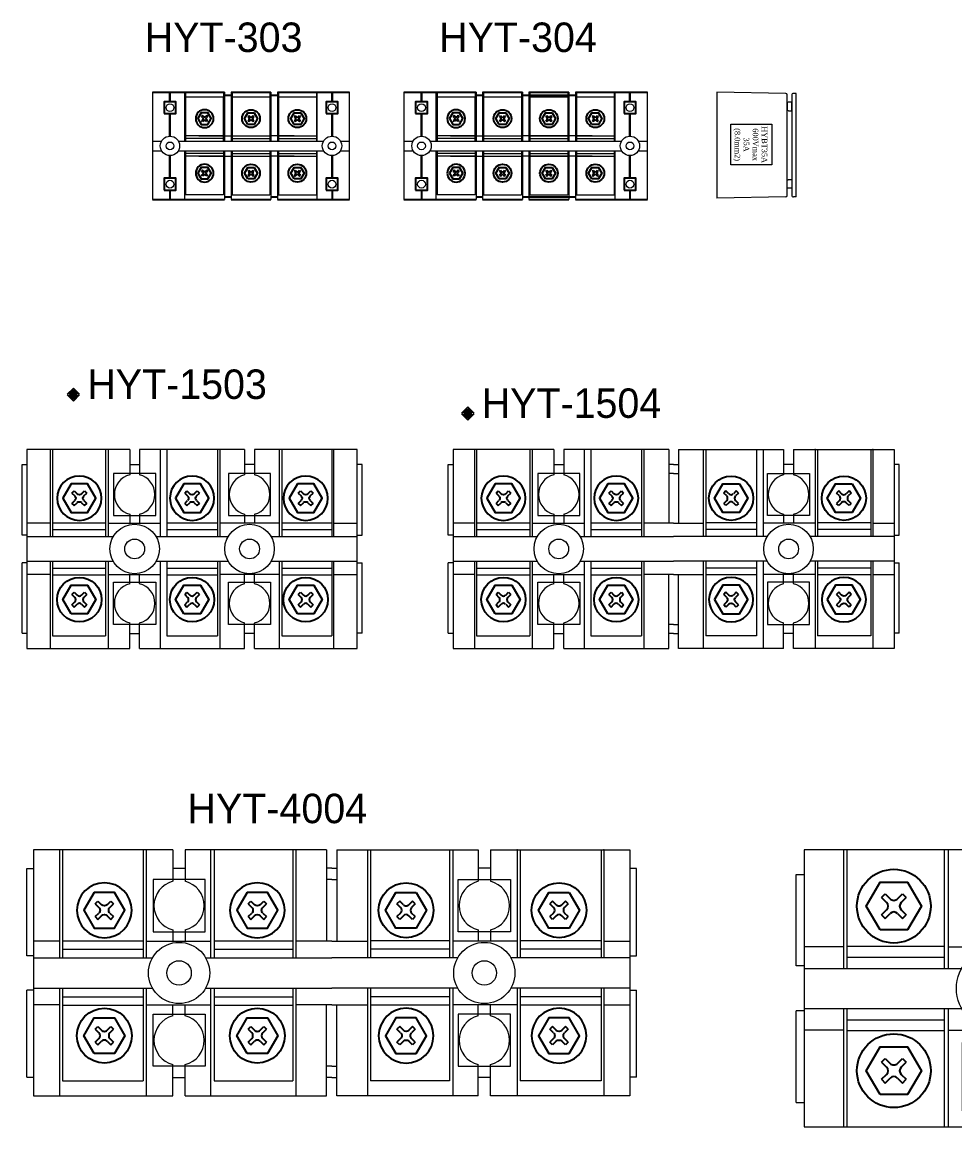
# Model space of a CAD drawing. Header units: millimetres. Extents: x 22 to 1346, y 56 to 432.
# Drawn here: x 652.2 to 968.8, y 56.3 to 431.4 of the extents above; entities that cross this region are included whole.
import ezdxf

# ---------------------------------------------------------------- set-up
doc = ezdxf.new("R2010")
doc.units = ezdxf.units.MM
doc.layers.add('3', color=3, linetype='Continuous')
doc.layers.add('hw_VTP', color=7, linetype='Continuous', lineweight=13)
doc.styles.add('ARIAL', font='arial.ttf')
doc.styles.add('RO', font='txt')

# ---------------------------------------------------------------- blocks, each defined once
blk = doc.blocks.new('1')
at = {"layer": '3'}
for p, q in [((-1.53, 1.07), (-1.07, 1.53)), ((-1.07, 1.53), (-0.46, 0.92)), ((0.46, 0.92), (1.07, 1.53)), ((1.07, 1.53), (1.53, 1.07)), ((-1.53, 1.07), (-0.92, 0.46)), ((0.92, 0.46), (1.53, 1.07)), ((-1.53, -1.07), (-0.92, -0.46)), ((-1.53, -1.07), (-1.07, -1.53)), ((-1.07, -1.53), (-0.46, -0.92)), ((0.46, -0.92), (1.07, -1.53)), ((0.92, -0.46), (1.53, -1.07)), ((1.07, -1.53), (1.53, -1.07))]:
    blk.add_line(p, q, dxfattribs=at)
blk.add_lwpolyline([(-1.71, -2.97), (-3.43, 0), (-1.71, 2.97), (1.71, 2.97), (3.43, 0), (1.71, -2.97)], close=True, dxfattribs=at)
blk.add_circle((0, 0), 4.59, dxfattribs=at)
for centre, start, end in [((-1.37, 0), 315, 45), ((0, 1.37), 225, 315), ((1.37, 0), 135, 225), ((0, -1.37), 45, 135)]:
    blk.add_arc(centre, 0.648, start, end, dxfattribs=at)
blk = doc.blocks.new('CD_3P-150A')
at = {"layer": 'hw_VTP', "linetype": 'Continuous'}
for p, q in [((-36.57, 33.75), (-36.57, -33.75)), ((-1.68, 33.75), (-36.57, 33.75)), ((-28.64, 33.75), (-28.64, 4.2)), ((-27.88, 33.75), (-27.88, 4.2)), ((-9.84, 33.75), (-9.84, 4.2)), ((-9, 33.75), (-9, 4.2)), ((-1.68, 33.75), (-1.68, 25.15)), ((1.68, 33.75), (1.68, 25.15)), ((37.32, 33.75), (1.68, 33.75)), ((8.64, 33.75), (8.64, 4.2)), ((10.91, 33.75), (10.91, 4.2)), ((28.09, 33.75), (28.09, 4.2)), ((28.93, 33.75), (28.93, 4.2)), ((37.32, 33.75), (37.32, 25.15)), ((75.57, 33.75), (40.68, 33.75)), ((40.68, 33.75), (40.68, 25.15)), ((49.07, 33.75), (49.07, 4.2)), ((49.91, 33.75), (49.91, 4.2)), ((66.88, 33.75), (66.88, 4.2)), ((67.64, 4.2), (67.64, 33.75)), ((75.57, -33.75), (75.57, 33.75)), ((-38.2, 4.7), (-38.2, 28.63)), ((-38.2, 28.63), (-36.57, 28.63)), ((-1.68, 28.71), (1.68, 28.71)), ((40.68, 28.71), (37.32, 28.71)), ((77.2, 28.63), (75.57, 28.63)), ((77.2, 4.7), (77.2, 28.63)), ((1.68, 25.61), (-1.68, 25.61)), ((40.68, 25.61), (37.32, 25.61)), ((-1.68, 11.79), (-1.68, 8.73)), ((1.68, 11.79), (1.68, 8.73)), ((37.32, 11.79), (37.32, 8.73)), ((40.68, 11.79), (40.68, 8.73)), ((-28.64, 8.73), (-36.57, 8.73)), ((-27.88, 8.82), (-9.84, 8.82)), ((-9, 8.73), (8.64, 8.73)), ((10.91, 8.82), (28.09, 8.82)), ((49.07, 8.73), (28.93, 8.73)), ((49.91, 8.82), (66.88, 8.82)), ((67.64, 8.73), (75.57, 8.73)), ((-36.57, 4.7), (-38.2, 4.7)), ((-36.57, 4.2), (-7.27, 4.2)), ((-27.88, 6.55), (-9.84, 6.55)), ((7.27, 4.2), (31.73, 4.2)), ((10.91, 6.55), (28.09, 6.55)), ((46.27, 4.2), (75.57, 4.2)), ((49.91, 6.55), (66.88, 6.55)), ((75.57, 4.7), (77.2, 4.7)), ((-38.2, -28.63), (-38.2, -4.7)), ((-36.57, -4.7), (-38.2, -4.7)), ((-36.57, -4.2), (-7.27, -4.2)), ((-28.64, -4.2), (-28.64, -33.75)), ((-27.88, -4.2), (-27.88, -29.55)), ((-27.88, -6.55), (-9.84, -6.55)), ((-9.84, -4.2), (-9.84, -29.55)), ((-9, -4.2), (-9, -33.75)), ((7.27, -4.2), (31.73, -4.2)), ((8.64, -4.2), (8.64, -33.75)), ((10.91, -4.2), (10.91, -29.55)), ((10.91, -6.55), (28.09, -6.55)), ((28.09, -4.2), (28.09, -29.55)), ((28.93, -4.2), (28.93, -33.75)), ((46.27, -4.2), (75.57, -4.2)), ((49.07, -4.2), (49.07, -33.75)), ((49.91, -4.2), (49.91, -29.55)), ((49.91, -6.55), (66.88, -6.55)), ((66.88, -4.2), (66.88, -29.55)), ((67.64, -33.75), (67.64, -4.2)), ((75.57, -4.7), (77.2, -4.7)), ((77.2, -28.63), (77.2, -4.7)), ((-28.64, -8.73), (-36.57, -8.73)), ((-27.88, -8.82), (-9.84, -8.82)), ((-9, -8.73), (8.64, -8.73)), ((-1.68, -11.79), (-1.68, -8.73)), ((1.68, -11.79), (1.68, -8.73)), ((10.91, -8.82), (28.09, -8.82)), ((49.07, -8.73), (28.93, -8.73)), ((37.32, -11.79), (37.32, -8.73)), ((40.68, -11.79), (40.68, -8.73)), ((49.91, -8.82), (66.88, -8.82)), ((67.64, -8.73), (75.57, -8.73)), ((-1.68, -33.75), (-1.68, -25.15)), ((1.68, -25.61), (-1.68, -25.61)), ((1.68, -33.75), (1.68, -25.15)), ((37.32, -33.75), (37.32, -25.15)), ((40.68, -25.61), (37.32, -25.61)), ((40.68, -33.75), (40.68, -25.15)), ((-38.2, -28.63), (-36.57, -28.63)), ((-27.88, -29.55), (-9.84, -29.55)), ((-1.68, -28.71), (1.68, -28.71)), ((10.91, -29.55), (28.09, -29.55)), ((40.68, -28.71), (37.32, -28.71)), ((49.91, -29.55), (66.88, -29.55)), ((77.2, -28.63), (75.57, -28.63)), ((-36.57, -33.75), (-1.68, -33.75)), ((1.68, -33.75), (37.32, -33.75)), ((40.68, -33.75), (75.57, -33.75))]:
    blk.add_line(p, q, dxfattribs=at)
for points in [[(-1.68, 25.61), (-7.14, 25.61), (-7.14, 11.33), (7.14, 11.33), (7.14, 25.61), (1.68, 25.61)], [(37.32, 25.61), (31.86, 25.61), (31.86, 11.33), (46.14, 11.33), (46.14, 25.61), (40.68, 25.61)], [(-1.68, -25.61), (-7.14, -25.61), (-7.14, -11.33), (7.14, -11.33), (7.14, -25.61), (1.68, -25.61)], [(37.32, -25.61), (31.86, -25.61), (31.86, -11.33), (46.14, -11.33), (46.14, -25.61), (40.68, -25.61)]]:
    blk.add_lwpolyline(points, dxfattribs=at)
for centre, radius in [((0, 0), 8.4), ((39, 0), 8.4), ((0, 0), 3.36), ((39, 0), 3.36)]:
    blk.add_circle(centre, radius, dxfattribs=at)
for centre, start, end in [((0, 18.47), 104.117, 255.883), ((0, 18.47), 284.117, 75.883), ((39, 18.47), 104.117, 255.883), ((39, 18.47), 284.117, 75.883), ((0, -18.47), 104.117, 255.883), ((0, -18.47), 284.117, 75.883), ((39, -18.47), 104.117, 255.883), ((39, -18.47), 284.117, 75.883)]:
    blk.add_arc(centre, 6.88, start, end, dxfattribs=at)
at = {"layer": 'hw_VTP', "color": 0, "linetype": 'ByBlock'}
for p in [(-28.64, 33.75), (-9, 33.75), (49.07, 33.75), (67.64, 33.75)]:
    blk.add_point(p, dxfattribs=at)
at = {"layer": 'hw_VTP', "xscale": -1.640236686390461, "yscale": 1.640236686390494, "zscale": 1.640236686390459, "rotation": 180}
for p in [(-18.77, 17.21), (19.5, 17.21), (58.05, 17.21)]:
    blk.add_blockref('1', p, dxfattribs=at)
at = {"layer": 'hw_VTP', "xscale": 1.640236686390461, "yscale": 1.640236686390461, "zscale": 1.640236686390461}
for p in [(-18.77, -17.21), (19.5, -17.21), (58.05, -17.21)]:
    blk.add_blockref('1', p, dxfattribs=at)
blk = doc.blocks.new('CD_4P-150A')
at = {"layer": 'hw_VTP', "linetype": 'Continuous'}
for p, q in [((-35.82, 33.75), (-35.82, -33.75)), ((-1.68, 33.75), (-35.82, 33.75)), ((-28.64, 33.75), (-28.64, 4.2)), ((-27.88, 33.75), (-27.88, 4.2)), ((-9.84, 33.75), (-9.84, 4.2)), ((-9, 33.75), (-9, 4.2)), ((-1.68, 33.75), (-1.68, 25.15)), ((37.32, 33.75), (1.68, 33.75)), ((1.68, 33.75), (1.68, 25.15)), ((8.64, 33.75), (8.64, 4.2)), ((10.91, 33.75), (10.91, 4.2)), ((28.09, 33.75), (28.09, 4.2)), ((28.93, 33.75), (28.93, 4.2)), ((37.32, 33.75), (37.32, 25.15)), ((40.68, 33.75), (76.32, 33.75)), ((40.68, 33.75), (40.68, 25.15)), ((49.07, 33.75), (49.07, 4.2)), ((49.91, 33.75), (49.91, 4.2)), ((67.09, 33.75), (67.09, 4.2)), ((69.36, 33.75), (69.36, 4.2)), ((76.32, 33.75), (76.32, 25.15)), ((79.68, 33.75), (113.82, 33.75)), ((79.68, 33.75), (79.68, 25.15)), ((87, 33.75), (87, 4.2)), ((87.84, 33.75), (87.84, 4.2)), ((105.88, 33.75), (105.88, 4.2)), ((106.64, 33.75), (106.64, 4.2)), ((113.82, 33.75), (113.82, -33.75)), ((-37.5, 28.63), (-35.82, 28.63)), ((-37.5, 4.7), (-37.5, 28.63)), ((-1.68, 28.71), (1.68, 28.71)), ((39, 28.71), (37.32, 28.71)), ((39, 28.71), (40.68, 28.71)), ((79.68, 28.71), (76.32, 28.71)), ((115.5, 28.63), (113.82, 28.63)), ((115.5, 4.7), (115.5, 28.63)), ((1.68, 25.61), (-1.68, 25.61)), ((39, 25.61), (37.32, 25.61)), ((37.32, 25.15), (37.32, 8.73)), ((39, 25.61), (40.68, 25.61)), ((40.68, 25.15), (40.68, 8.73)), ((76.32, 25.61), (79.68, 25.61)), ((-1.68, 11.79), (-1.68, 8.73)), ((1.68, 11.79), (1.68, 8.73)), ((76.32, 11.79), (76.32, 8.73)), ((79.68, 11.79), (79.68, 8.73)), ((-28.64, 8.73), (-35.82, 8.73)), ((-27.88, 8.82), (-9.84, 8.82)), ((-9, 8.73), (8.64, 8.73)), ((10.91, 8.82), (28.09, 8.82)), ((39, 8.73), (28.93, 8.73)), ((39, 8.73), (49.07, 8.73)), ((67.09, 8.82), (49.91, 8.82)), ((87, 8.73), (69.36, 8.73)), ((105.88, 8.82), (87.84, 8.82)), ((106.64, 8.73), (113.82, 8.73)), ((-35.82, 4.7), (-37.5, 4.7)), ((-35.82, 4.2), (-7.27, 4.2)), ((-27.88, 6.55), (-9.84, 6.55)), ((7.27, 4.2), (39, 4.2)), ((10.91, 6.55), (28.09, 6.55)), ((70.73, 4.2), (39, 4.2)), ((67.09, 6.55), (49.91, 6.55)), ((113.82, 4.2), (85.27, 4.2)), ((105.88, 6.55), (87.84, 6.55)), ((113.82, 4.7), (115.5, 4.7)), ((-37.5, -28.63), (-37.5, -4.7)), ((-35.82, -4.7), (-37.5, -4.7)), ((-35.82, -4.2), (-7.27, -4.2)), ((-28.64, -4.2), (-28.64, -33.75)), ((-27.88, -4.2), (-27.88, -29.55)), ((-27.88, -6.55), (-9.84, -6.55)), ((-9.84, -4.2), (-9.84, -29.55)), ((-9, -4.2), (-9, -33.75)), ((7.27, -4.2), (39, -4.2)), ((8.64, -4.2), (8.64, -33.75)), ((10.91, -4.2), (10.91, -29.55)), ((10.91, -6.55), (28.09, -6.55)), ((28.09, -4.2), (28.09, -29.55)), ((28.93, -4.2), (28.93, -33.75)), ((70.73, -4.2), (39, -4.2)), ((49.07, -4.2), (49.07, -33.75)), ((49.91, -4.2), (49.91, -29.55)), ((67.09, -6.55), (49.91, -6.55)), ((67.09, -4.2), (67.09, -29.55)), ((69.36, -4.2), (69.36, -33.75)), ((113.82, -4.2), (85.27, -4.2)), ((87, -4.2), (87, -33.75)), ((87.84, -4.2), (87.84, -29.55)), ((105.88, -6.55), (87.84, -6.55)), ((105.88, -4.2), (105.88, -29.55)), ((106.64, -4.2), (106.64, -33.75)), ((113.82, -4.7), (115.5, -4.7)), ((115.5, -28.63), (115.5, -4.7)), ((-28.64, -8.73), (-35.82, -8.73)), ((-27.88, -8.82), (-9.84, -8.82)), ((-9, -8.73), (8.64, -8.73)), ((-1.68, -11.79), (-1.68, -8.73)), ((1.68, -11.79), (1.68, -8.73)), ((10.91, -8.82), (28.09, -8.82)), ((39, -8.73), (28.93, -8.73)), ((37.32, -25.15), (37.32, -8.73)), ((39, -8.73), (49.07, -8.73)), ((40.68, -25.15), (40.68, -8.73)), ((67.09, -8.82), (49.91, -8.82)), ((87, -8.73), (69.36, -8.73)), ((76.32, -11.79), (76.32, -8.73)), ((79.68, -11.79), (79.68, -8.73)), ((105.88, -8.82), (87.84, -8.82)), ((106.64, -8.73), (113.82, -8.73)), ((-1.68, -33.75), (-1.68, -25.15)), ((1.68, -25.61), (-1.68, -25.61)), ((1.68, -33.75), (1.68, -25.15)), ((37.32, -33.75), (37.32, -25.15)), ((39, -25.61), (37.32, -25.61)), ((39, -25.61), (40.68, -25.61)), ((40.68, -33.75), (40.68, -25.15)), ((76.32, -33.75), (76.32, -25.15)), ((76.32, -25.61), (79.68, -25.61)), ((79.68, -33.75), (79.68, -25.15)), ((-37.5, -28.63), (-35.82, -28.63)), ((-27.88, -29.55), (-9.84, -29.55)), ((-1.68, -28.71), (1.68, -28.71)), ((10.91, -29.55), (28.09, -29.55)), ((39, -28.71), (37.32, -28.71)), ((39, -28.71), (40.68, -28.71)), ((67.09, -29.55), (49.91, -29.55)), ((79.68, -28.71), (76.32, -28.71)), ((105.88, -29.55), (87.84, -29.55)), ((115.5, -28.63), (113.82, -28.63)), ((-35.82, -33.75), (-1.68, -33.75)), ((1.68, -33.75), (37.32, -33.75)), ((76.32, -33.75), (40.68, -33.75)), ((113.82, -33.75), (79.68, -33.75))]:
    blk.add_line(p, q, dxfattribs=at)
for points in [[(-1.68, 25.61), (-7.14, 25.61), (-7.14, 11.33), (7.14, 11.33), (7.14, 25.61), (1.68, 25.61)], [(79.68, 25.61), (85.14, 25.61), (85.14, 11.33), (70.86, 11.33), (70.86, 25.61), (76.32, 25.61)], [(-1.68, -25.61), (-7.14, -25.61), (-7.14, -11.33), (7.14, -11.33), (7.14, -25.61), (1.68, -25.61)], [(79.68, -25.61), (85.14, -25.61), (85.14, -11.33), (70.86, -11.33), (70.86, -25.61), (76.32, -25.61)]]:
    blk.add_lwpolyline(points, dxfattribs=at)
for centre, radius in [((0, 0), 8.4), ((78, 0), 8.4), ((0, 0), 3.36), ((78, 0), 3.36)]:
    blk.add_circle(centre, radius, dxfattribs=at)
for centre, start, end in [((0, 18.47), 104.117, 255.883), ((0, 18.47), 284.117, 75.883), ((78, 18.47), 104.117, 255.883), ((78, 18.47), 284.117, 75.883), ((0, -18.47), 104.117, 255.883), ((0, -18.47), 284.117, 75.883), ((78, -18.47), 104.117, 255.883), ((78, -18.47), 284.117, 75.883)]:
    blk.add_arc(centre, 6.88, start, end, dxfattribs=at)
at = {"layer": 'hw_VTP', "color": 0, "linetype": 'ByBlock'}
for p in [(-28.64, 33.75), (-9, 33.75), (87, 33.75), (106.64, 33.75)]:
    blk.add_point(p, dxfattribs=at)
at = {"layer": 'hw_VTP', "rotation": 180}
for p, xscale, yscale, zscale in [((-18.77, 17.21), -1.640236686390436, 1.640236686390494, 1.640236686390459), ((19.5, 17.21), -1.640236686390436, 1.640236686390494, 1.640236686390459), ((58.5, 17.21), 1.640236686390436, 1.640236686390436, 1.640236686390436), ((96.77, 17.21), 1.640236686390436, 1.640236686390436, 1.640236686390436)]:
    blk.add_blockref('1', p, dxfattribs=dict(at, xscale=xscale, yscale=yscale, zscale=zscale))
at = {"layer": 'hw_VTP'}
for p, xscale, yscale, zscale in [((-18.77, -17.21), 1.640236686390436, 1.640236686390436, 1.640236686390436), ((19.5, -17.21), 1.640236686390436, 1.640236686390436, 1.640236686390436), ((58.5, -17.21), -1.640236686390436, 1.640236686390494, 1.640236686390459), ((96.77, -17.21), -1.640236686390436, 1.640236686390494, 1.640236686390459)]:
    blk.add_blockref('1', p, dxfattribs=dict(at, xscale=xscale, yscale=yscale, zscale=zscale))
blk = doc.blocks.new('CD_4P-400A')
at = {"layer": 'hw_VTP', "linetype": 'Continuous'}
for p, q in [((-49.43, 41.75), (-49.43, -41.75)), ((-2.08, 41.75), (-49.43, 41.75)), ((-40.55, 41.75), (-40.55, 5.19)), ((-39.61, 41.75), (-39.61, 5.19)), ((-12.17, 41.75), (-12.17, 5.19)), ((-11.13, 41.75), (-11.13, 5.19)), ((-2.08, 41.75), (-2.08, 31.11)), ((50.07, 41.75), (2.08, 41.75)), ((2.08, 41.75), (2.08, 31.11)), ((10.69, 41.75), (10.69, 5.19)), ((11.86, 41.75), (11.86, 5.19)), ((38.64, 41.75), (38.64, 5.19)), ((39.68, 41.75), (39.68, 5.19)), ((50.07, 41.75), (50.07, 31.11)), ((53.53, 41.75), (101.52, 41.75)), ((53.53, 41.75), (53.53, 31.11)), ((63.92, 41.75), (63.92, 5.19)), ((64.96, 41.75), (64.96, 5.19)), ((91.74, 41.75), (91.74, 5.19)), ((92.91, 41.75), (92.91, 5.19)), ((101.52, 41.75), (101.52, 31.11)), ((105.68, 41.75), (153.03, 41.75)), ((105.68, 41.75), (105.68, 31.11)), ((114.73, 41.75), (114.73, 5.19)), ((115.77, 41.75), (115.77, 5.19)), ((143.21, 41.75), (143.21, 5.19)), ((144.15, 41.75), (144.15, 5.19)), ((153.03, 41.75), (153.03, -41.75)), ((-51.7, 5.82), (-51.7, 35.41)), ((-51.7, 35.41), (-49.43, 35.41)), ((-2.08, 35.52), (2.08, 35.52)), ((51.8, 35.52), (50.07, 35.52)), ((51.8, 35.52), (53.53, 35.52)), ((105.68, 35.52), (101.52, 35.52)), ((155.3, 35.41), (153.03, 35.41)), ((155.3, 5.82), (155.3, 35.41)), ((2.08, 31.68), (-2.08, 31.68)), ((51.8, 31.68), (50.07, 31.68)), ((50.07, 31.11), (50.07, 10.8)), ((51.8, 31.68), (53.53, 31.68)), ((53.53, 31.11), (53.53, 10.8)), ((101.52, 31.68), (105.68, 31.68)), ((-2.08, 14.59), (-2.08, 10.8)), ((2.08, 14.59), (2.08, 10.8)), ((101.52, 14.59), (101.52, 10.8)), ((105.68, 14.59), (105.68, 10.8)), ((-40.55, 10.8), (-49.43, 10.8)), ((-39.61, 10.9), (-12.17, 10.9)), ((-39.61, 8.1), (-12.17, 8.1)), ((-11.13, 10.8), (10.69, 10.8)), ((11.86, 10.9), (38.64, 10.9)), ((11.86, 8.1), (38.64, 8.1)), ((51.8, 10.8), (39.68, 10.8)), ((51.8, 10.8), (63.92, 10.8)), ((91.74, 10.9), (64.96, 10.9)), ((91.74, 8.1), (64.96, 8.1)), ((114.73, 10.8), (92.91, 10.8)), ((143.21, 10.9), (115.77, 10.9)), ((143.21, 8.1), (115.77, 8.1)), ((144.15, 10.8), (153.03, 10.8)), ((-49.43, 5.82), (-51.7, 5.82)), ((-49.43, 5.19), (-8.99, 5.19)), ((8.99, 5.19), (51.8, 5.19)), ((94.61, 5.19), (51.8, 5.19)), ((153.03, 5.19), (112.59, 5.19)), ((153.03, 5.82), (155.3, 5.82)), ((-51.7, -35.41), (-51.7, -5.82)), ((-49.43, -5.82), (-51.7, -5.82)), ((-49.43, -5.19), (-8.99, -5.19)), ((-40.55, -5.19), (-40.55, -41.75)), ((-39.61, -5.19), (-39.61, -36.56)), ((-12.17, -5.19), (-12.17, -36.56)), ((-11.13, -5.19), (-11.13, -41.75)), ((8.99, -5.19), (51.8, -5.19)), ((10.69, -5.19), (10.69, -41.75)), ((11.86, -5.19), (11.86, -36.56)), ((38.64, -5.19), (38.64, -36.56)), ((39.68, -5.19), (39.68, -41.75)), ((94.61, -5.19), (51.8, -5.19)), ((63.92, -5.19), (63.92, -41.75)), ((64.96, -5.19), (64.96, -36.56)), ((91.74, -5.19), (91.74, -36.56)), ((92.91, -5.19), (92.91, -41.75)), ((153.03, -5.19), (112.59, -5.19)), ((114.73, -5.19), (114.73, -41.75)), ((115.77, -5.19), (115.77, -36.56)), ((143.21, -5.19), (143.21, -36.56)), ((144.15, -5.19), (144.15, -41.75)), ((153.03, -5.82), (155.3, -5.82)), ((155.3, -35.41), (155.3, -5.82)), ((-40.55, -10.8), (-49.43, -10.8)), ((-39.61, -8.1), (-12.17, -8.1)), ((-39.61, -10.9), (-12.17, -10.9)), ((-11.13, -10.8), (10.69, -10.8)), ((-2.08, -14.59), (-2.08, -10.8)), ((2.08, -14.59), (2.08, -10.8)), ((11.86, -8.1), (38.64, -8.1)), ((11.86, -10.9), (38.64, -10.9)), ((51.8, -10.8), (39.68, -10.8)), ((50.07, -31.11), (50.07, -10.8)), ((51.8, -10.8), (63.92, -10.8)), ((53.53, -31.11), (53.53, -10.8)), ((91.74, -8.1), (64.96, -8.1)), ((91.74, -10.9), (64.96, -10.9)), ((114.73, -10.8), (92.91, -10.8)), ((101.52, -14.59), (101.52, -10.8)), ((105.68, -14.59), (105.68, -10.8)), ((143.21, -8.1), (115.77, -8.1)), ((143.21, -10.9), (115.77, -10.9)), ((144.15, -10.8), (153.03, -10.8)), ((-2.08, -41.75), (-2.08, -31.11)), ((2.08, -31.68), (-2.08, -31.68)), ((2.08, -41.75), (2.08, -31.11)), ((50.07, -41.75), (50.07, -31.11)), ((51.8, -31.68), (50.07, -31.68)), ((51.8, -31.68), (53.53, -31.68)), ((53.53, -41.75), (53.53, -31.11)), ((101.52, -41.75), (101.52, -31.11)), ((101.52, -31.68), (105.68, -31.68)), ((105.68, -41.75), (105.68, -31.11)), ((-51.7, -35.41), (-49.43, -35.41)), ((-39.61, -36.56), (-12.17, -36.56)), ((-2.08, -35.52), (2.08, -35.52)), ((11.86, -36.56), (38.64, -36.56)), ((51.8, -35.52), (50.07, -35.52)), ((51.8, -35.52), (53.53, -35.52)), ((91.74, -36.56), (64.96, -36.56)), ((105.68, -35.52), (101.52, -35.52)), ((143.21, -36.56), (115.77, -36.56)), ((155.3, -35.41), (153.03, -35.41)), ((-49.43, -41.75), (-2.08, -41.75)), ((2.08, -41.75), (50.07, -41.75)), ((101.52, -41.75), (53.53, -41.75)), ((153.03, -41.75), (105.68, -41.75))]:
    blk.add_line(p, q, dxfattribs=at)
for points in [[(-2.08, 31.68), (-8.83, 31.68), (-8.83, 14.02), (8.83, 14.02), (8.83, 31.68), (2.08, 31.68)], [(105.68, 31.68), (112.43, 31.68), (112.43, 14.02), (94.77, 14.02), (94.77, 31.68), (101.52, 31.68)], [(-2.08, -31.68), (-8.83, -31.68), (-8.83, -14.02), (8.83, -14.02), (8.83, -31.68), (2.08, -31.68)], [(105.68, -31.68), (112.43, -31.68), (112.43, -14.02), (94.77, -14.02), (94.77, -31.68), (101.52, -31.68)]]:
    blk.add_lwpolyline(points, dxfattribs=at)
for centre, radius in [((0, 0), 10.39), ((103.6, 0), 10.39), ((0, 0), 4.15), ((103.6, 0), 4.15)]:
    blk.add_circle(centre, radius, dxfattribs=at)
for centre, start, end in [((0, 22.85), 104.117, 255.883), ((0, 22.85), 284.117, 75.883), ((103.6, 22.85), 104.117, 255.883), ((103.6, 22.85), 284.117, 75.883), ((0, -22.85), 104.117, 255.883), ((0, -22.85), 284.117, 75.883), ((103.6, -22.85), 104.117, 255.883), ((103.6, -22.85), 284.117, 75.883)]:
    blk.add_arc(centre, 8.52, start, end, dxfattribs=at)
at = {"layer": 'hw_VTP', "color": 0, "linetype": 'ByBlock'}
for p in [(-40.55, 41.75), (-11.13, 41.75), (114.73, 41.75), (144.15, 41.75)]:
    blk.add_point(p, dxfattribs=at)
at = {"layer": 'hw_VTP', "rotation": 180}
for p, xscale, yscale, zscale in [((-25.36, 21.29), -2.0290335305719, 2.02903353057195, 2.029033530571902), ((26.55, 21.29), -2.0290335305719, 2.02903353057195, 2.029033530571902), ((77.05, 21.29), 2.0290335305719, 2.0290335305719, 2.0290335305719), ((128.96, 21.29), 2.0290335305719, 2.0290335305719, 2.0290335305719)]:
    blk.add_blockref('1', p, dxfattribs=dict(at, xscale=xscale, yscale=yscale, zscale=zscale))
at = {"layer": 'hw_VTP'}
for p, xscale, yscale, zscale in [((-25.36, -21.29), 2.0290335305719, 2.0290335305719, 2.0290335305719), ((26.55, -21.29), 2.0290335305719, 2.0290335305719, 2.0290335305719), ((77.05, -21.29), -2.0290335305719, 2.02903353057195, 2.029033530571902), ((128.96, -21.29), -2.0290335305719, 2.02903353057195, 2.029033530571902)]:
    blk.add_blockref('1', p, dxfattribs=dict(at, xscale=xscale, yscale=yscale, zscale=zscale))
blk = doc.blocks.new('CD_3P-500A')
at = {"layer": 'hw_VTP', "linetype": 'Continuous'}
for p, q in [((-65.28, 47), (-65.28, -47)), ((-2.72, 47), (-65.28, 47)), ((-51.97, 47), (-51.97, 6.81)), ((-50.74, 47), (-50.74, 6.81)), ((-17.71, 47), (-17.71, 6.81)), ((-16.35, 47), (-16.35, 6.81)), ((-2.72, 47), (-2.72, 40.81)), ((65.27, 47), (2.72, 47)), ((2.72, 47), (2.72, 40.81)), ((16.35, 47), (16.35, 6.81)), ((17.71, 47), (17.71, 6.81)), ((50.28, 47), (50.28, 6.81)), ((51.64, 47), (51.64, 6.81)), ((65.27, 47), (65.27, 40.81)), ((133.27, 47), (70.72, 47)), ((70.72, 47), (70.72, 40.81)), ((84.34, 47), (84.34, 6.81)), ((85.7, 47), (85.7, 6.81)), ((118.73, 47), (118.73, 6.81)), ((119.96, 6.81), (119.96, 47)), ((133.27, -47), (133.27, 47)), ((2.72, 41.56), (-2.72, 41.56)), ((70.72, 41.56), (65.27, 41.56)), ((-68, 7.63), (-68, 38.69)), ((-68, 38.69), (-65.28, 38.69)), ((136, 38.69), (133.27, 38.69)), ((136, 7.63), (136, 38.69)), ((-2.72, 19.14), (-2.72, 14.17)), ((2.72, 19.14), (2.72, 14.17)), ((65.27, 19.14), (65.27, 14.17)), ((70.72, 19.14), (70.72, 14.17)), ((-51.97, 14.17), (-65.28, 14.17)), ((-50.74, 14.31), (-17.71, 14.31)), ((-16.35, 14.17), (16.35, 14.17)), ((17.71, 14.31), (50.28, 14.31)), ((84.34, 14.17), (51.64, 14.17)), ((85.7, 14.31), (118.73, 14.31)), ((119.96, 14.17), (133.27, 14.17)), ((-65.28, 7.63), (-68, 7.63)), ((-50.74, 10.63), (-17.71, 10.63)), ((17.71, 10.63), (50.28, 10.63)), ((85.7, 10.63), (118.73, 10.63)), ((133.27, 7.63), (136, 7.63)), ((-65.28, 6.81), (-11.8, 6.81)), ((11.8, 6.81), (56.19, 6.81)), ((79.79, 6.81), (133.27, 6.81)), ((-65.28, -6.81), (-11.8, -6.81)), ((-51.97, -6.81), (-51.97, -47)), ((-50.74, -6.81), (-50.74, -47)), ((-17.71, -6.81), (-17.71, -47)), ((-16.35, -6.81), (-16.35, -47)), ((11.8, -6.81), (56.19, -6.81)), ((16.35, -6.81), (16.35, -47)), ((17.71, -6.81), (17.71, -47)), ((50.28, -6.81), (50.28, -47)), ((51.64, -6.81), (51.64, -47)), ((79.79, -6.81), (133.27, -6.81)), ((84.34, -6.81), (84.34, -47)), ((85.7, -6.81), (85.7, -47)), ((118.73, -6.81), (118.73, -47)), ((119.96, -47), (119.96, -6.81)), ((-68, -38.69), (-68, -7.63)), ((-65.28, -7.63), (-68, -7.63)), ((-50.74, -10.63), (-17.71, -10.63)), ((17.71, -10.63), (50.28, -10.63)), ((85.7, -10.63), (118.73, -10.63)), ((133.27, -7.63), (136, -7.63)), ((136, -38.69), (136, -7.63)), ((-51.97, -14.17), (-65.28, -14.17)), ((-50.74, -14.31), (-17.71, -14.31)), ((-16.35, -14.17), (16.35, -14.17)), ((-2.72, -19.14), (-2.72, -14.17)), ((2.72, -19.14), (2.72, -14.17)), ((17.71, -14.31), (50.28, -14.31)), ((84.34, -14.17), (51.64, -14.17)), ((65.27, -19.14), (65.27, -14.17)), ((70.72, -19.14), (70.72, -14.17)), ((85.7, -14.31), (118.73, -14.31)), ((119.96, -14.17), (133.27, -14.17)), ((-68, -38.69), (-65.28, -38.69)), ((-2.72, -47), (-2.72, -40.81)), ((2.72, -47), (2.72, -40.81)), ((65.27, -47), (65.27, -40.81)), ((70.72, -47), (70.72, -40.81)), ((136, -38.69), (133.27, -38.69)), ((2.72, -41.56), (-2.72, -41.56)), ((70.72, -41.56), (65.27, -41.56)), ((-65.28, -47), (-2.72, -47)), ((2.72, -47), (65.27, -47)), ((70.72, -47), (133.27, -47))]:
    blk.add_line(p, q, dxfattribs=at)
for points in [[(-2.72, 41.56), (-11.58, 41.56), (-11.58, 18.39), (11.58, 18.39), (11.58, 41.56), (2.72, 41.56)], [(65.27, 41.56), (56.41, 41.56), (56.41, 18.39), (79.57, 18.39), (79.57, 41.56), (70.72, 41.56)], [(-2.72, -41.56), (-11.58, -41.56), (-11.58, -18.39), (11.58, -18.39), (11.58, -41.56), (2.72, -41.56)], [(65.27, -41.56), (56.41, -41.56), (56.41, -18.39), (79.57, -18.39), (79.57, -41.56), (70.72, -41.56)]]:
    blk.add_lwpolyline(points, dxfattribs=at)
for centre, radius in [((0, 0), 13.62), ((67.99, 0), 13.62), ((0, 0), 5.45), ((67.99, 0), 5.45)]:
    blk.add_circle(centre, radius, dxfattribs=at)
for centre, start, end in [((0, 29.97), 104.117, 255.883), ((0, 29.97), 284.117, 75.883), ((67.99, 29.97), 104.117, 255.883), ((67.99, 29.97), 284.117, 75.883), ((0, -29.97), 104.117, 255.883), ((0, -29.97), 284.117, 75.883), ((67.99, -29.97), 104.117, 255.883), ((67.99, -29.97), 284.117, 75.883)]:
    blk.add_arc(centre, 11.17, start, end, dxfattribs=at)
at = {"layer": 'hw_VTP', "color": 0, "linetype": 'ByBlock'}
for p in [(-51.97, 47), (-16.35, 47), (84.34, 47), (119.96, 47)]:
    blk.add_point(p, dxfattribs=at)
at = {"layer": 'hw_VTP', "xscale": 2.724960406968364, "yscale": 2.724960406968364, "zscale": 2.724960406968364}
for p in [(-34.84, 27.93), (34, 27.93), (102.83, 27.93), (-34.84, -27.93), (34, -27.93), (102.83, -27.93)]:
    blk.add_blockref('1', p, dxfattribs=at)
blk = doc.blocks.new('HYT30')
for p, q in [((119167.04, 36568.77), (119191.55, 36568.77)), ((119173.02, 36565.52), (119173.02, 36568.77)), ((119173.02, 36568.77), (119173.02, 36565.52)), ((119193.75, 36568.77), (119207.29, 36568.77)), ((119209.49, 36568.77), (119234, 36568.77)), ((119228.02, 36565.52), (119228.02, 36568.77)), ((119228.02, 36568.77), (119228.02, 36565.52)), ((119191.55, 36567.77), (119193.75, 36567.77)), ((119207.29, 36567.77), (119209.49, 36567.77)), ((119173.02, 36553.82), (119173.02, 36561.52)), ((119173.02, 36561.52), (119173.02, 36553.82)), ((119228.02, 36553.82), (119228.02, 36561.52)), ((119228.02, 36561.52), (119228.02, 36553.82)), ((119173.02, 36539.52), (119173.02, 36547.23)), ((119173.02, 36547.23), (119173.02, 36539.52)), ((119228.02, 36539.52), (119228.02, 36547.23)), ((119228.02, 36547.23), (119228.02, 36539.52)), ((119173.02, 36535.52), (119173.02, 36532.28)), ((119228.02, 36535.52), (119228.02, 36532.28)), ((119167.04, 36532.28), (119191.55, 36532.28)), ((119191.55, 36533.28), (119193.75, 36533.28)), ((119193.75, 36532.28), (119207.29, 36532.28)), ((119207.29, 36533.28), (119209.49, 36533.28)), ((119209.49, 36532.28), (119234, 36532.28))]:
    blk.add_line(p, q)
for points in [[(119171.02, 36561.52), (119175.02, 36561.52), (119175.02, 36565.52), (119171.02, 36565.52)], [(119226.02, 36561.52), (119230.02, 36561.52), (119230.02, 36565.52), (119226.02, 36565.52)], [(119171.02, 36535.52), (119175.02, 36535.52), (119175.02, 36539.52), (119171.02, 36539.52)], [(119226.02, 36535.52), (119230.02, 36535.52), (119230.02, 36539.52), (119226.02, 36539.52)]]:
    blk.add_lwpolyline(points, close=True)
at = {"layer": 'hw_VTP', "linetype": 'Continuous'}
for p, q in [((119167.04, 36568.77), (119167.04, 36532.28)), ((119178.04, 36552.17), (119178.04, 36568.77)), ((119178.33, 36568.77), (119178.33, 36552.17)), ((119191.22, 36568.77), (119191.22, 36552.17)), ((119191.55, 36568.77), (119191.55, 36552.17)), ((119193.75, 36568.77), (119193.75, 36552.17)), ((119194.08, 36568.77), (119194.08, 36552.17)), ((119206.96, 36568.77), (119206.96, 36552.17)), ((119207.29, 36568.77), (119207.29, 36552.17)), ((119209.49, 36568.77), (119209.49, 36552.17)), ((119209.82, 36568.77), (119209.82, 36552.17)), ((119222.71, 36568.77), (119222.71, 36552.17)), ((119223, 36552.17), (119223, 36568.77)), ((119234, 36532.28), (119234, 36568.77)), ((119178.33, 36552.17), (119178.33, 36567.12)), ((119191.22, 36567.12), (119178.33, 36567.12)), ((119191.22, 36552.17), (119191.22, 36567.12)), ((119206.96, 36567.12), (119194.08, 36567.12)), ((119222.71, 36567.12), (119209.82, 36567.12)), ((119191.22, 36553.98), (119178.33, 36553.98)), ((119191.22, 36553.09), (119178.33, 36553.09)), ((119182.84, 36553.95), (119193.75, 36553.95)), ((119194.08, 36553.98), (119206.96, 36553.98)), ((119194.08, 36553.09), (119206.96, 36553.09)), ((119215.2, 36553.95), (119207.29, 36553.95)), ((119209.82, 36553.98), (119222.71, 36553.98)), ((119209.82, 36553.09), (119222.71, 36553.09)), ((119167.04, 36552.17), (119170.17, 36552.17)), ((119175.87, 36552.17), (119225.17, 36552.17)), ((119230.87, 36552.17), (119234, 36552.17)), ((119167.04, 36548.87), (119170.17, 36548.87)), ((119175.87, 36548.87), (119225.17, 36548.87)), ((119178.04, 36532.28), (119178.04, 36548.87)), ((119178.33, 36548.87), (119178.33, 36533.92)), ((119191.22, 36547.95), (119178.33, 36547.95)), ((119191.22, 36547.06), (119178.33, 36547.06)), ((119182.84, 36547.09), (119193.75, 36547.09)), ((119191.22, 36548.87), (119191.22, 36533.92)), ((119191.55, 36548.87), (119191.55, 36532.28)), ((119193.75, 36548.87), (119193.75, 36532.28)), ((119194.08, 36548.87), (119194.08, 36533.92)), ((119194.08, 36547.95), (119206.96, 36547.95)), ((119194.08, 36547.06), (119206.96, 36547.06)), ((119206.96, 36548.87), (119206.96, 36533.92)), ((119207.29, 36548.87), (119207.29, 36532.28)), ((119215.2, 36547.09), (119207.29, 36547.09)), ((119209.49, 36548.87), (119209.49, 36532.28)), ((119209.82, 36548.87), (119209.82, 36533.92)), ((119209.82, 36547.95), (119222.71, 36547.95)), ((119209.82, 36547.06), (119222.71, 36547.06)), ((119222.71, 36548.87), (119222.71, 36533.92)), ((119223, 36532.28), (119223, 36548.87)), ((119230.87, 36548.87), (119234, 36548.87)), ((119191.22, 36533.92), (119178.33, 36533.92)), ((119194.08, 36533.92), (119206.96, 36533.92)), ((119209.82, 36533.92), (119222.71, 36533.92))]:
    blk.add_line(p, q, dxfattribs=at)
for centre, radius in [((119173.02, 36563.52), 1.32), ((119173.02, 36563.52), 1.32), ((119228.02, 36563.52), 1.32), ((119228.02, 36563.52), 1.32), ((119173.02, 36550.52), 3.29), ((119228.02, 36550.52), 3.29), ((119173.02, 36550.52), 1.32), ((119228.02, 36550.52), 1.32), ((119173.02, 36537.52), 1.32), ((119228.02, 36537.52), 1.32), ((119228.02, 36537.52), 1.32)]:
    blk.add_circle(centre, radius, dxfattribs=at)
at = {"layer": 'hw_VTP', "yscale": 0.6589999999996508}
for p, xscale, zscale in [((119184.78, 36559.78), -0.6589999999996508, 0.659), ((119200.52, 36559.78), 0.6589999999996508, 0.6589999999996508), ((119216.26, 36559.78), 0.6589999999996508, 0.6589999999996508), ((119184.78, 36541.27), -0.6589999999996508, 0.659), ((119200.52, 36541.27), 0.6589999999996508, 0.6589999999996508), ((119216.26, 36541.27), 0.6589999999996508, 0.6589999999996508)]:
    blk.add_blockref('1', p, dxfattribs=dict(at, xscale=xscale, zscale=zscale))
blk = doc.blocks.new('HYT304')
for p, q in [((119350.01, 36568.77), (119374.53, 36568.77)), ((119356, 36565.52), (119356, 36568.77)), ((119356, 36568.77), (119356, 36565.52)), ((119376.73, 36568.77), (119390.27, 36568.77)), ((119392.47, 36568.77), (119406.02, 36568.77)), ((119408.22, 36568.77), (119432.73, 36568.77)), ((119426.74, 36565.52), (119426.74, 36568.77)), ((119426.74, 36568.77), (119426.74, 36565.52)), ((119374.53, 36567.77), (119376.73, 36567.77)), ((119390.27, 36567.77), (119408.22, 36567.77)), ((119356, 36553.82), (119356, 36561.52)), ((119356, 36561.52), (119356, 36553.82)), ((119426.74, 36553.82), (119426.74, 36561.52)), ((119426.74, 36561.52), (119426.74, 36553.82)), ((119356, 36539.52), (119356, 36547.23)), ((119356, 36547.23), (119356, 36539.52)), ((119426.74, 36539.52), (119426.74, 36547.23)), ((119426.74, 36547.23), (119426.74, 36539.52)), ((119356, 36535.52), (119356, 36532.28)), ((119426.74, 36535.52), (119426.74, 36532.28)), ((119350.01, 36532.28), (119374.53, 36532.28)), ((119374.53, 36533.28), (119376.73, 36533.28)), ((119376.73, 36532.28), (119390.27, 36532.28)), ((119390.27, 36533.28), (119408.22, 36533.28)), ((119392.47, 36532.28), (119406.02, 36532.28)), ((119408.22, 36532.28), (119432.73, 36532.28))]:
    blk.add_line(p, q)
for points in [[(119354, 36561.52), (119358, 36561.52), (119358, 36565.52), (119354, 36565.52)], [(119424.74, 36561.52), (119428.74, 36561.52), (119428.74, 36565.52), (119424.74, 36565.52)], [(119354, 36535.52), (119358, 36535.52), (119358, 36539.52), (119354, 36539.52)], [(119424.74, 36535.52), (119428.74, 36535.52), (119428.74, 36539.52), (119424.74, 36539.52)]]:
    blk.add_lwpolyline(points, close=True)
at = {"layer": 'hw_VTP', "linetype": 'Continuous'}
for p, q in [((119350.01, 36568.77), (119350.01, 36532.28)), ((119361.01, 36552.17), (119361.01, 36568.77)), ((119361.31, 36568.77), (119361.31, 36552.17)), ((119374.2, 36568.77), (119374.2, 36552.17)), ((119374.53, 36568.77), (119374.53, 36552.17)), ((119376.73, 36568.77), (119376.73, 36552.17)), ((119377.06, 36568.77), (119377.06, 36552.17)), ((119389.94, 36568.77), (119389.94, 36552.17)), ((119390.27, 36568.77), (119390.27, 36552.17)), ((119392.47, 36568.77), (119392.47, 36552.17)), ((119392.8, 36568.77), (119392.8, 36552.17)), ((119405.69, 36568.77), (119405.69, 36552.17)), ((119406.02, 36568.77), (119406.02, 36552.17)), ((119408.22, 36568.77), (119408.22, 36552.17)), ((119408.55, 36568.77), (119408.55, 36552.17)), ((119421.43, 36568.77), (119421.43, 36552.17)), ((119421.73, 36552.17), (119421.73, 36568.77)), ((119432.73, 36532.28), (119432.73, 36568.77)), ((119361.31, 36552.17), (119361.31, 36567.12)), ((119374.2, 36567.12), (119361.31, 36567.12)), ((119374.2, 36552.17), (119374.2, 36567.12)), ((119389.94, 36567.12), (119377.06, 36567.12)), ((119405.69, 36567.12), (119392.8, 36567.12)), ((119421.43, 36567.12), (119408.55, 36567.12)), ((119374.2, 36553.98), (119361.31, 36553.98)), ((119374.2, 36553.09), (119361.31, 36553.09)), ((119365.82, 36553.95), (119376.73, 36553.95)), ((119377.06, 36553.98), (119389.94, 36553.98)), ((119377.06, 36553.09), (119389.94, 36553.09)), ((119413.92, 36553.95), (119390.27, 36553.95)), ((119392.8, 36553.98), (119405.69, 36553.98)), ((119392.8, 36553.09), (119405.69, 36553.09)), ((119408.55, 36553.98), (119421.43, 36553.98)), ((119408.55, 36553.09), (119421.43, 36553.09)), ((119350.01, 36552.17), (119353.14, 36552.17)), ((119358.85, 36552.17), (119423.89, 36552.17)), ((119429.6, 36552.17), (119432.73, 36552.17)), ((119350.01, 36548.87), (119353.14, 36548.87)), ((119358.85, 36548.87), (119423.89, 36548.87)), ((119361.01, 36532.28), (119361.01, 36548.87)), ((119361.31, 36548.87), (119361.31, 36533.92)), ((119374.2, 36547.95), (119361.31, 36547.95)), ((119374.2, 36547.06), (119361.31, 36547.06)), ((119365.82, 36547.09), (119376.73, 36547.09)), ((119374.2, 36548.87), (119374.2, 36533.92)), ((119374.53, 36548.87), (119374.53, 36532.28)), ((119376.73, 36548.87), (119376.73, 36532.28)), ((119377.06, 36548.87), (119377.06, 36533.92)), ((119377.06, 36547.95), (119389.94, 36547.95)), ((119377.06, 36547.06), (119389.94, 36547.06)), ((119389.94, 36548.87), (119389.94, 36533.92)), ((119390.27, 36548.87), (119390.27, 36532.28)), ((119413.92, 36547.09), (119390.27, 36547.09)), ((119392.47, 36548.87), (119392.47, 36532.28)), ((119392.8, 36548.87), (119392.8, 36533.92)), ((119392.8, 36547.95), (119405.69, 36547.95)), ((119392.8, 36547.06), (119405.69, 36547.06)), ((119405.69, 36548.87), (119405.69, 36533.92)), ((119406.02, 36548.87), (119406.02, 36532.28)), ((119408.22, 36548.87), (119408.22, 36532.28)), ((119408.55, 36548.87), (119408.55, 36533.92)), ((119408.55, 36547.95), (119421.43, 36547.95)), ((119408.55, 36547.06), (119421.43, 36547.06)), ((119421.43, 36548.87), (119421.43, 36533.92)), ((119421.73, 36532.28), (119421.73, 36548.87)), ((119429.6, 36548.87), (119432.73, 36548.87)), ((119374.2, 36533.92), (119361.31, 36533.92)), ((119377.06, 36533.92), (119389.94, 36533.92)), ((119392.8, 36533.92), (119405.69, 36533.92)), ((119408.55, 36533.92), (119421.43, 36533.92))]:
    blk.add_line(p, q, dxfattribs=at)
for centre, radius in [((119356, 36563.52), 1.32), ((119356, 36563.52), 1.32), ((119426.74, 36563.52), 1.32), ((119426.74, 36563.52), 1.32), ((119356, 36550.52), 3.29), ((119426.74, 36550.52), 3.29), ((119356, 36550.52), 1.32), ((119426.74, 36550.52), 1.32), ((119356, 36537.52), 1.32), ((119426.74, 36537.52), 1.32), ((119426.74, 36537.52), 1.32)]:
    blk.add_circle(centre, radius, dxfattribs=at)
at = {"layer": 'hw_VTP', "yscale": 0.6589999999996508}
for p, xscale, zscale in [((119367.75, 36559.78), -0.6589999999996508, 0.659), ((119383.5, 36559.78), 0.6589999999996508, 0.6589999999996508), ((119399.24, 36559.78), 0.6589999999996508, 0.6589999999996508), ((119414.99, 36559.78), 0.6589999999996508, 0.6589999999996508), ((119367.75, 36541.27), -0.6589999999996508, 0.659), ((119383.5, 36541.27), 0.6589999999996508, 0.6589999999996508), ((119399.24, 36541.27), 0.6589999999996508, 0.6589999999996508), ((119414.99, 36541.27), 0.6589999999996508, 0.6589999999996508)]:
    blk.add_blockref('1', p, dxfattribs=dict(at, xscale=xscale, zscale=zscale))

msp = doc.modelspace()

# ---------------------------------------------------------------- hatches: boundary and pattern name
for points in [[(669.61, 306.33), (668.2, 304.91), (669.61, 303.5), (671.03, 304.91)], [(803.47, 299.89), (802.06, 298.48), (803.47, 297.06), (804.89, 298.48)]]:
    msp.add_hatch(color=3).paths.add_polyline_path(points)

# ---------------------------------------------------------------- linework, layer by layer
at = {"color": 4, "lineweight": 9}
for p, q in [((911.37, 407.14), (887.97, 407.58)), ((887.97, 407.58), (887.97, 371.58)), ((911.86, 372.51), (911.86, 406.64)), ((911.37, 372.01), (887.97, 371.58))]:
    msp.add_line(p, q, dxfattribs=at)
at = {"color": 0, "lineweight": 9}
for p, q in [((913.47, 406.6), (913.47, 372.56)), ((914.97, 407.08), (913.98, 407.1)), ((914.97, 372.08), (914.97, 407.08)), ((914.97, 372.08), (913.98, 372.06))]:
    msp.add_line(p, q, dxfattribs=at)
at = {"color": 3}
for p, q in [((669.61, 307.03), (667.49, 304.91)), ((667.49, 304.91), (669.61, 302.79)), ((669.61, 306.33), (668.2, 304.91)), ((668.2, 304.91), (669.61, 303.5)), ((671.73, 304.91), (669.61, 307.03)), ((671.03, 304.91), (669.61, 306.33)), ((669.61, 303.5), (671.03, 304.91)), ((669.61, 302.79), (671.73, 304.91)), ((803.47, 300.6), (801.35, 298.48)), ((805.6, 298.48), (803.47, 300.6)), ((801.35, 298.48), (803.47, 296.36)), ((803.47, 299.89), (802.06, 298.48)), ((802.06, 298.48), (803.47, 297.06)), ((804.89, 298.48), (803.47, 299.89)), ((803.47, 297.06), (804.89, 298.48)), ((803.47, 296.36), (805.6, 298.48))]:
    msp.add_line(p, q, dxfattribs=at)
at = {"lineweight": 9}
for points in [[(912.36, 401.26), (913.47, 401.26), (913.47, 404.18), (912.36, 404.18, 0.414214), (911.86, 403.68), (911.86, 401.76, 0.414214)], [(912.36, 377.89), (913.47, 377.89), (913.47, 374.98), (912.36, 374.98, -0.414214), (911.86, 375.48), (911.86, 377.39, -0.414214)]]:
    msp.add_lwpolyline(points, format="xyb", close=True, dxfattribs=at)
at = {"color": 4, "lineweight": 9}
msp.add_lwpolyline([(892.75, 396.76), (906.72, 396.76), (906.72, 382.88), (892.75, 382.88)], close=True, dxfattribs=at)
for centre, start, end in [((911.36, 406.64), 0, 88.9391), ((911.36, 372.51), 271.0609, 0)]:
    msp.add_arc(centre, 0.5, start, end, dxfattribs=at)
at = {"color": 0, "lineweight": 9}
for centre, start, end in [((913.97, 406.6), 88.9391, 180), ((913.97, 372.56), 180, 271.0609)]:
    msp.add_arc(centre, 0.5, start, end, dxfattribs=at)

# ---------------------------------------------------------------- block references
at = {"color": 7, "lineweight": 158}
for name, p in [('HYT30', (-118470.62, -36161.19)), ('HYT304', (-118568.23, -36161.19))]:
    msp.add_blockref(name, p, dxfattribs=at)
at = {"color": 3}
for name, p in [('CD_3P-150A', (690.41, 252.53)), ('CD_4P-150A', (834.35, 252.53)), ('CD_4P-400A', (705.49, 108.59))]:
    msp.add_blockref(name, p, dxfattribs=at)
msp.add_blockref('CD_3P-500A', (982.92, 103.34))

# ---------------------------------------------------------------- texts
at = {"color": 3, "style": 'RO'}
for s, p in [('HYT-1503', (674.34, 303.44)), ('HYT-1504', (808.2, 297.01)), ('HYT-4004', (708.37, 159.43))]:
    msp.add_text(s, height=10, dxfattribs=at).set_placement(p)
at = {"color": 3, "lineweight": 9, "insert": (905.11, 389.77), "char_height": 1.8371, "width": 28.1367, "attachment_point": 2, "rotation": 270, "style": 'ARIAL'}
msp.add_mtext('{\\fTimes New Roman|b0|i0|c0|p18;\\C7;HYBT35A\\P600Vmax\\P35A\\P(8.0mm2)               }', dxfattribs=at)
at = {"layer": 'hw_VTP', "color": 3, "style": 'RO'}
for s, p in [('HYT-303', (693.85, 421.21)), ('HYT-304', (793.76, 421.21))]:
    msp.add_text(s, height=10, dxfattribs=at).set_placement(p)

doc.saveas('drawing.dxf')
